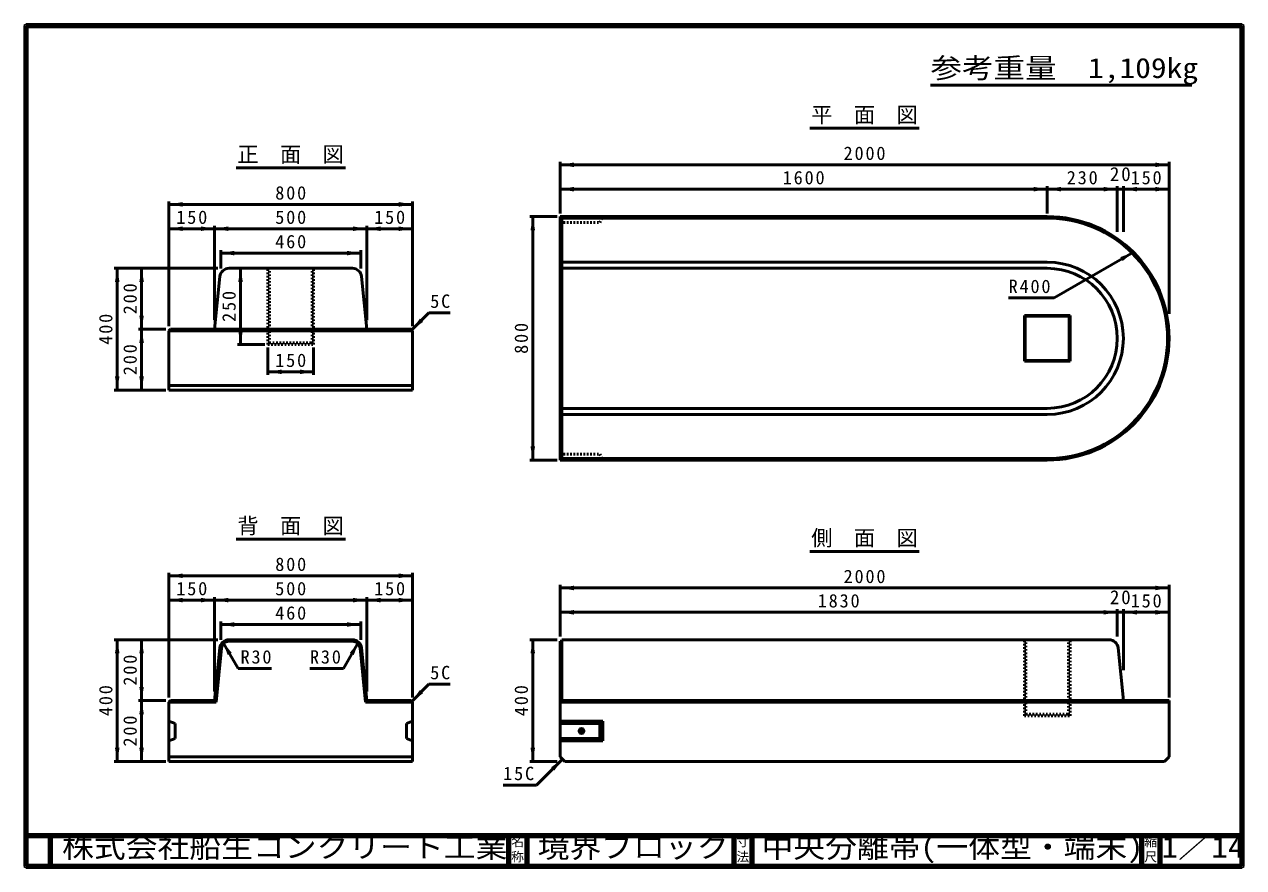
# Model space of a CAD drawing. Units: millimetres, scale not verified. Extents: x 100 to 4105, y 100 to 2870.
import ezdxf
from ezdxf.enums import TextEntityAlignment as Align

# ---------------------------------------------------------------- set-up
doc = ezdxf.new("R2010")
doc.units = ezdxf.units.MM
doc.header["$LTSCALE"] = 5
doc.linetypes.add('USER1', pattern=[2.2, 1, -1.2])
doc.layers.add('V-nasSTD', color=7, linetype='Continuous', lineweight=50)
doc.styles.add('ＭＳ ゴシック', font='')
doc.styles.get('ＭＳ ゴシック').set_extended_font_data('MS Gothic')

msp = doc.modelspace()

# ---------------------------------------------------------------- hatches: boundary and pattern name
at = {"layer": 'V-nasSTD'}
for points in [[(1905, 2416.176), (1860, 2408.676), (1905, 2401.176)], [(3815, 2401.176), (3860, 2408.676), (3815, 2416.176)], [(1905, 2336.176), (1860, 2328.676), (1905, 2321.176)], [(3415, 2336.176), (3460, 2328.676), (3415, 2321.176)], [(3505, 2321.176), (3460, 2328.676), (3505, 2336.176)], [(3645, 2321.176), (3690, 2328.676), (3645, 2336.176)], [(3755, 2321.176), (3710, 2328.676), (3755, 2336.176)], [(3815, 2321.176), (3860, 2328.676), (3815, 2336.176)], [(620, 2286.176), (575, 2278.676), (620, 2271.176)], [(1330, 2271.176), (1375, 2278.676), (1330, 2286.176)], [(620, 2206.176), (575, 2198.676), (620, 2191.176)], [(680, 2191.176), (725, 2198.676), (680, 2206.176)], [(770, 2206.176), (725, 2198.676), (770, 2191.176)], [(1180, 2191.176), (1225, 2198.676), (1180, 2206.176)], [(1270, 2206.176), (1225, 2198.676), (1270, 2191.176)], [(1330, 2191.176), (1375, 2198.676), (1330, 2206.176)], [(1762.5, 2193.676), (1770, 2238.676), (1777.5, 2193.676)], [(790, 2126.111), (745, 2118.611), (790, 2111.111)], [(1160, 2111.111), (1205, 2118.611), (1160, 2126.111)], [(3700.122, 2105.514), (3742.843, 2121.519), (3707.622, 2092.524)], [(412.5, 2023.676), (405, 2068.676), (397.5, 2023.676)], [(492.5, 2023.676), (485, 2068.676), (477.5, 2023.676)], [(817.5, 2023.676), (810, 2068.676), (802.5, 2023.676)], [(477.5, 1913.676), (485, 1868.676), (492.5, 1913.676)], [(1399.017, 1903.3), (1372.5, 1866.176), (1409.623, 1892.693)], [(492.5, 1823.676), (485, 1868.676), (477.5, 1823.676)], [(802.5, 1863.676), (810, 1818.676), (817.5, 1863.676)], [(945, 1736.176), (900, 1728.676), (945, 1721.176)], [(1005, 1721.176), (1050, 1728.676), (1005, 1736.176)], [(397.5, 1713.676), (405, 1668.676), (412.5, 1713.676)], [(477.5, 1713.676), (485, 1668.676), (492.5, 1713.676)], [(1777.5, 1483.676), (1770, 1438.676), (1762.5, 1483.676)], [(620, 1066.176), (575, 1058.676), (620, 1051.176)], [(1330, 1051.176), (1375, 1058.676), (1330, 1066.176)], [(1905, 1026.176), (1860, 1018.676), (1905, 1011.176)], [(3815, 1011.176), (3860, 1018.676), (3815, 1026.176)], [(620, 986.176), (575, 978.676), (620, 971.176)], [(680, 971.176), (725, 978.676), (680, 986.176)], [(770, 986.176), (725, 978.676), (770, 971.176)], [(1180, 971.176), (1225, 978.676), (1180, 986.176)], [(1270, 986.176), (1225, 978.676), (1270, 971.176)], [(1330, 971.176), (1375, 978.676), (1330, 986.176)], [(1905, 946.176), (1860, 938.676), (1905, 931.176)], [(3645, 946.176), (3690, 938.676), (3645, 931.176)], [(3755, 931.176), (3710, 938.676), (3755, 946.176)], [(3815, 931.176), (3860, 938.676), (3815, 946.176)], [(790, 906.111), (745, 898.611), (790, 891.111)], [(1160, 891.111), (1205, 898.611), (1160, 906.111)], [(412.5, 803.676), (405, 848.676), (397.5, 803.676)], [(492.5, 803.676), (485, 848.676), (477.5, 803.676)], [(1777.5, 803.676), (1770, 848.676), (1762.5, 803.676)], [(768.024, 798.199), (752.019, 840.92), (781.015, 805.699)], [(1181.976, 798.199), (1197.981, 840.92), (1168.985, 805.699)], [(477.5, 693.676), (485, 648.676), (492.5, 693.676)], [(1399.017, 683.3), (1372.5, 646.176), (1409.623, 672.693)], [(492.5, 603.676), (485, 648.676), (477.5, 603.676)], [(397.5, 493.676), (405, 448.676), (412.5, 493.676)], [(477.5, 493.676), (485, 448.676), (492.5, 493.676)], [(1762.5, 493.676), (1770, 448.676), (1777.5, 493.676)], [(1840.983, 419.053), (1867.5, 456.176), (1830.377, 429.66)]]:
    msp.add_hatch(color=256, dxfattribs=at).paths.add_polyline_path(points)

# ---------------------------------------------------------------- linework, layer by layer
at = {"layer": 'V-nasSTD', "lineweight": 100}
for p, q in [((105, 2865), (105, 105)), ((4100, 2865), (105, 2865)), ((4100, 105), (4100, 2865)), ((105, 205), (4100, 205)), ((185, 205), (185, 105)), ((1690, 205), (1690, 105)), ((1750, 205), (1750, 105)), ((2430, 205), (2430, 105)), ((2490, 205), (2490, 105)), ((3770, 205), (3770, 105)), ((3830, 205), (3830, 105)), ((105, 105), (4100, 105))]:
    msp.add_line(p, q, dxfattribs=at)
at = {"layer": 'V-nasSTD'}
for p, q in [((3935, 2669.806), (3076.5, 2669.806)), ((2680.5, 2528.676), (3039.5, 2528.676)), ((1860, 2418.676), (1860, 2248.676)), ((1860, 2408.676), (3860, 2408.676)), ((3860, 2418.676), (3860, 1918.676)), ((795.5, 2398.676), (1154.5, 2398.676)), ((1860, 2328.676), (3460, 2328.676)), ((3460, 2338.676), (3460, 2248.676)), ((3690, 2328.676), (3460, 2328.676)), ((3690, 2338.676), (3690, 2188.676)), ((3710, 2328.676), (3690, 2328.676)), ((3710, 2338.676), (3710, 2188.676)), ((3860, 2328.676), (3710, 2328.676)), ((575, 2288.676), (575, 1878.676)), ((1375, 2288.676), (1375, 1878.676)), ((575, 2278.676), (1375, 2278.676)), ((725, 2208.676), (725, 1898.676)), ((1225, 2208.676), (1225, 1898.676)), ((1850, 2238.676), (1760, 2238.676)), ((1770, 1438.676), (1770, 2238.676)), ((1860, 2238.676), (1860, 1438.676)), ((3460, 2238.676), (1860, 2238.676)), ((3460, 2233.676), (1860, 2233.676)), ((1865, 2233.676), (1865, 1443.676)), ((575, 2198.676), (725, 2198.676)), ((725, 2198.676), (1225, 2198.676)), ((1225, 2198.676), (1375, 2198.676)), ((745, 2128.611), (745, 2068.611)), ((1205, 2128.611), (1205, 2068.611)), ((745, 2118.611), (1205, 2118.611)), ((3460, 2088.676), (1860, 2088.676)), ((3742.843, 2121.519), (3483.035, 1971.519)), ((395, 2068.676), (735, 2068.676)), ((405, 2068.676), (405, 1668.676)), ((485, 2068.676), (485, 1868.676)), ((772.15, 2068.676), (1177.85, 2068.676)), ((810, 1818.676), (810, 2068.676)), ((3460, 2068.676), (1860, 2068.676)), ((742.299, 2041.662), (725, 1868.676)), ((1207.701, 2041.662), (1225, 1868.676)), ((3483.035, 1971.519), (3333.035, 1971.519)), ((1372.5, 1866.176), (1429.069, 1922.745)), ((1429.069, 1922.745), (1499.069, 1922.745)), ((3385, 1913.676), (3385, 1763.676)), ((3535, 1913.676), (3385, 1913.676)), ((3387.5, 1911.176), (3387.5, 1766.176)), ((3532.5, 1911.176), (3387.5, 1911.176)), ((3532.5, 1766.176), (3532.5, 1911.176)), ((3535, 1763.676), (3535, 1913.676)), ((475, 1868.676), (565, 1868.676)), ((485, 1868.676), (485, 1668.676)), ((575, 1863.676), (580, 1868.676)), ((575, 1863.676), (575, 1668.676)), ((1375, 1863.676), (575, 1863.676)), ((1370, 1868.676), (580, 1868.676)), ((1370, 1868.676), (1375, 1863.676)), ((1375, 1668.676), (1375, 1863.676)), ((800, 1818.676), (890, 1818.676)), ((900, 1808.676), (900, 1718.676)), ((1050, 1808.676), (1050, 1718.676)), ((3385, 1763.676), (3535, 1763.676)), ((3387.5, 1766.176), (3532.5, 1766.176)), ((900, 1728.676), (1050, 1728.676)), ((575, 1683.676), (1375, 1683.676)), ((395, 1668.676), (565, 1668.676)), ((575, 1668.676), (1375, 1668.676)), ((3460, 1608.676), (1860, 1608.676)), ((3460, 1588.676), (1860, 1588.676)), ((1860, 1443.676), (3460, 1443.676)), ((1850, 1438.676), (1760, 1438.676)), ((1860, 1438.676), (3460, 1438.676)), ((795.5, 1178.676), (1154.5, 1178.676)), ((2680.5, 1138.676), (3039.5, 1138.676)), ((575, 1068.676), (575, 658.676)), ((575, 1058.676), (1375, 1058.676)), ((1375, 1068.676), (1375, 658.676)), ((1860, 1028.676), (1860, 858.676)), ((1860, 1018.676), (3860, 1018.676)), ((3860, 1028.676), (3860, 658.676)), ((575, 978.676), (725, 978.676)), ((725, 988.676), (725, 678.676)), ((725, 978.676), (1225, 978.676)), ((1225, 988.676), (1225, 678.676)), ((1225, 978.676), (1375, 978.676)), ((1860, 938.676), (3690, 938.676)), ((3690, 948.676), (3690, 858.676)), ((3710, 938.676), (3690, 938.676)), ((3710, 948.676), (3710, 748.676)), ((3860, 938.676), (3710, 938.676)), ((745, 908.611), (745, 848.611)), ((745, 898.611), (1205, 898.611)), ((1205, 908.611), (1205, 848.611)), ((395, 848.676), (735, 848.676)), ((405, 848.676), (405, 448.676)), ((485, 848.676), (485, 648.676)), ((772.15, 848.676), (1177.85, 848.676)), ((772.15, 843.676), (1177.85, 843.676)), ((975, 848.676), (975, 843.676)), ((1760, 848.676), (1850, 848.676)), ((1770, 848.676), (1770, 448.676)), ((1860, 843.676), (1860, 463.676)), ((1860, 843.676), (1865, 843.676)), ((1865, 848.676), (3662.85, 848.676)), ((1865, 848.676), (1865, 648.676)), ((742.299, 821.662), (725, 648.676)), ((747.274, 821.164), (729.525, 643.676)), ((752.019, 840.92), (802.019, 754.317)), ((1197.981, 840.92), (1147.981, 754.317)), ((1202.726, 821.164), (1220.475, 643.676)), ((1207.701, 821.662), (1225, 648.676)), ((3692.701, 821.662), (3710, 648.676)), ((802.019, 754.317), (912.019, 754.317)), ((1147.981, 754.317), (1037.981, 754.317)), ((1372.5, 646.176), (1429.069, 702.745)), ((1429.069, 702.745), (1499.069, 702.745)), ((475, 648.676), (565, 648.676)), ((485, 648.676), (485, 448.676)), ((575, 643.676), (580, 648.676)), ((575, 643.676), (575, 448.676)), ((729.525, 643.676), (575, 643.676)), ((580, 648.676), (725, 648.676)), ((1375, 643.676), (1220.475, 643.676)), ((1225, 648.676), (1370, 648.676)), ((1370, 648.676), (1375, 643.676)), ((1375, 448.676), (1375, 643.676)), ((1860, 648.676), (3860, 648.676)), ((1860, 643.676), (3860, 643.676)), ((3860, 648.676), (3860, 463.676)), ((575, 581.176), (595, 573.676)), ((595, 573.676), (595, 523.676)), ((1375, 581.176), (1355, 573.676)), ((1355, 573.676), (1355, 523.676)), ((1860, 581.176), (2000, 581.176)), ((1860, 573.676), (1990, 573.676)), ((2000, 581.176), (1990, 573.676)), ((1990, 573.676), (1990, 523.676)), ((2000, 516.176), (2000, 581.176)), ((595, 523.676), (575, 516.176)), ((1355, 523.676), (1375, 516.176)), ((1860, 523.676), (1990, 523.676)), ((1990, 523.676), (2000, 516.176)), ((1860, 516.176), (2000, 516.176)), ((395, 448.676), (565, 448.676)), ((575, 463.676), (1375, 463.676)), ((575, 448.676), (1375, 448.676)), ((1760, 448.676), (1850, 448.676)), ((1867.5, 456.176), (1782.647, 371.324)), ((1860, 463.676), (1875, 448.676)), ((1875, 448.676), (3845, 448.676)), ((3860, 463.676), (3845, 448.676)), ((1782.647, 371.324), (1672.647, 371.324))]:
    msp.add_line(p, q, dxfattribs=at)
at = {"layer": 'V-nasSTD', "linetype": 'USER1'}
for p, q in [((1860, 2218.676), (1990, 2218.676)), ((1990, 2218.676), (2000, 2238.676)), ((900, 1818.676), (900, 2068.676)), ((905, 1823.676), (905, 2068.676)), ((1045, 1823.676), (1045, 2068.676)), ((1050, 1818.676), (1050, 2068.676)), ((900, 1818.676), (1050, 1818.676)), ((905, 1823.676), (1045, 1823.676)), ((1860, 1458.676), (1990, 1458.676)), ((1990, 1458.676), (2000, 1438.676)), ((3385, 598.676), (3385, 848.676)), ((3390, 603.676), (3390, 848.676)), ((3530, 603.676), (3530, 848.676)), ((3535, 598.676), (3535, 848.676)), ((3390, 603.676), (3530, 603.676)), ((3385, 598.676), (3535, 598.676))]:
    msp.add_line(p, q, dxfattribs=at)
at = {"layer": 'V-nasSTD', "lineweight": 13}
msp.add_lwpolyline([(100, 100), (100, 2870), (4105, 2870), (4105, 100)], close=True, dxfattribs=at)
at = {"layer": 'V-nasSTD'}
for radius in [8, 6]:
    msp.add_circle((1930, 548.676), radius, dxfattribs=at)
for centre, radius, start, end in [((3460, 1838.676), 400, 0, 90), ((3460, 1838.676), 395, 0, 90), ((3460, 1838.676), 250, 0, 90), ((772.15, 2038.676), 30, 90, 174.28941), ((1177.85, 2038.676), 30, 5.71059, 90), ((3460, 1838.676), 230, 0, 90), ((3460, 1838.676), 400, 270, 0), ((3460, 1838.676), 395, 270, 0), ((3460, 1838.676), 250, 270, 0), ((3460, 1838.676), 230, 270, 0), ((772.15, 818.676), 30, 90, 174.28941), ((772.15, 818.676), 25, 90, 174.28941), ((1177.85, 818.676), 30, 5.71059, 90), ((1177.85, 818.676), 25, 5.71059, 90), ((3662.85, 818.676), 30, 5.71059, 90)]:
    msp.add_arc(centre, radius, start, end, dxfattribs=at)

# ---------------------------------------------------------------- texts
at = {"layer": 'V-nasSTD', "style": 'ＭＳ ゴシック'}
for s, height, width, p in [('参考重量\u30001,109kg', 65.98, 1.15, (3076.5, 2759.806)), ('株式会社船生コンクリート工業', 69.65, 1.1, (223.75, 202.5)), ('境界ブロック', 69.65, 1.1, (1786.25, 202.47)), ('中央分離帯(一体型・端末)', 69.65, 1.1, (2521.25, 202.508)), ('1／14', 69.65, 1.15, (3835, 202.582))]:
    msp.add_text(s, height=height, dxfattribs=dict(at, width=width)).set_placement(p, align=Align.TOP_LEFT)
for s, height, p in [('平\u3000面\u3000図', 51.32, (2684.5, 2598.676)), ('正\u3000面\u3000図', 51.32, (799.5, 2468.676)), ('背\u3000面\u3000図', 51.32, (799.5, 1248.676)), ('側\u3000面\u3000図', 51.32, (2684.5, 1208.676)), ('名', 30.79, (1698.982, 200.999)), ('寸', 30.79, (2438.982, 200.999)), ('縮', 30.79, (3778.982, 200.999)), ('称', 30.79, (1698.976, 151.01)), ('法', 30.79, (2438.976, 151.01)), ('尺', 30.79, (3778.976, 151.01))]:
    msp.add_text(s, height=height, dxfattribs=at).set_placement(p, align=Align.TOP_LEFT)
at = {"layer": 'V-nasSTD', "attachment_point": 1, "style": 'ＭＳ ゴシック'}
for s, insert, char_height in [('\\T1.2;2000', (2791, 2468.676), 43.99), ('\\T1.2;1600', (2591, 2388.676), 43.99), ('\\T1.2;230', (3524, 2388.676), 43.99), ('\\T1.19;20', (3665.75, 2401.176), 45.82), ('\\T1.2;150', (3734, 2388.676), 43.99), ('\\T1.2;800', (924, 2338.611), 43.99), ('\\T1.2;150', (599, 2258.676), 43.99), ('\\T1.2;500', (924, 2258.611), 43.99), ('\\T1.2;150', (1249, 2258.676), 43.99), ('\\T1.2;460', (924, 2178.611), 43.99), ('\\T1.2;R400', (3333.035, 2031.519), 43.99), ('\\T1.2;5C', (1433.069, 1982.745), 43.99), ('\\T1.2;150', (924, 1788.676), 43.99), ('\\T1.2;800', (924, 1118.611), 43.99), ('\\T1.2;2000', (2791, 1078.676), 43.99), ('\\T1.2;150', (599, 1038.676), 43.99), ('\\T1.2;500', (924, 1038.611), 43.99), ('\\T1.2;150', (1249, 1038.676), 43.99), ('\\T1.19;20', (3665.75, 1011.176), 45.82), ('\\T1.2;1830', (2706, 998.676), 43.99), ('\\T1.2;150', (3734, 998.676), 43.99), ('\\T1.2;460', (924, 958.611), 43.99), ('\\T1.2;R30', (810.019, 814.317), 43.99), ('\\T1.2;R30', (1037.981, 814.317), 43.99), ('\\T1.2;5C', (1433.069, 762.745), 43.99), ('\\T1.2;15C', (1672.647, 431.324), 43.99)]:
    msp.add_mtext(s, dxfattribs=dict(at, insert=insert, char_height=char_height))
at = {"layer": 'V-nasSTD', "char_height": 43.99, "attachment_point": 1, "rotation": 90, "style": 'ＭＳ ゴシック'}
for s, insert in [('\\T1.2;200', (425, 1917.676)), ('\\T1.2;250', (750, 1892.676)), ('\\T1.2;400', (345, 1817.676)), ('\\T1.2;800', (1710, 1787.676)), ('\\T1.2;200', (425, 1717.676)), ('\\T1.2;200', (425, 697.676)), ('\\T1.2;400', (345, 597.676)), ('\\T1.2;400', (1710, 597.676)), ('\\T1.2;200', (425, 497.676))]:
    msp.add_mtext(s, dxfattribs=dict(at, insert=insert))

doc.saveas('drawing.dxf')
